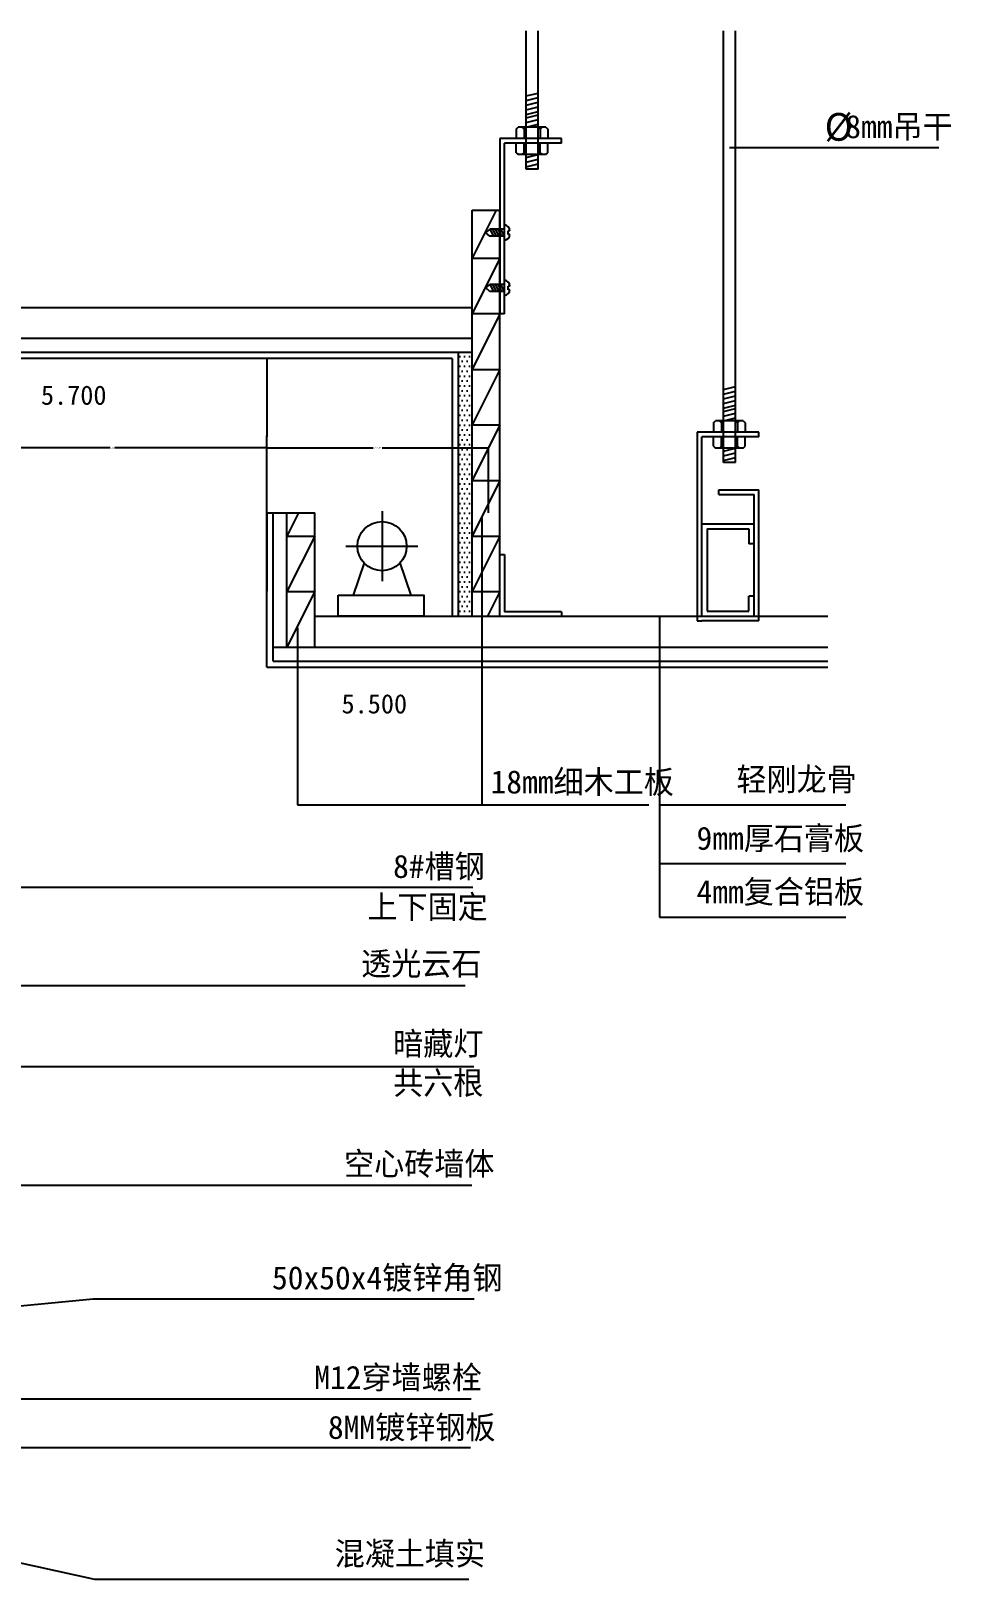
# Model space of a CAD drawing. Header units: metres. Extents: x 179535 to 180682, y 160703 to 163092.
# Drawn here: x 180086 to 180682, y 162088 to 163092 of the extents above; entities that cross this region are included whole.
import ezdxf

# ---------------------------------------------------------------- set-up
doc = ezdxf.new("R2010")
doc.units = ezdxf.units.M
for name, color, linetype in [('00', 251, 'Continuous'), ('10', 8, 'Continuous'), ('12', 1, 'Continuous'), ('20', 1, 'Continuous'), ('3', 2, 'Continuous'), ('5', 3, 'Continuous'), ('7', 7, 'Continuous'), ('HZ', 7, 'Continuous'), ('WINDOW', 3, 'Continuous'), ('立面细', 7, 'Continuous')]:
    doc.layers.add(name, color=color, linetype=linetype)
doc.dimstyles.get("Standard").update_dxf_attribs({"dimtxt": 2.5, "dimasz": 2.5, "dimexe": 1.25, "dimexo": 0.625, "dimtad": 1, "dimcen": 2.5, "dimazin": 3, "dimtfac": 1, "dimtmove": 0, "dimatfit": 3})

# ---------------------------------------------------------------- blocks, each defined once
blk = doc.blocks.new('A$C51C67223')
at = {"layer": '20'}
for p, q in [((57, 136.46), (57, 45.62)), ((10.19, 90.95), (103.58, 90.95)), ((33.83, 69.09), (19.6, 27.37)), ((80.16, 69.09), (94.4, 27.37))]:
    blk.add_line(p, q, dxfattribs=at)
blk.add_lwpolyline([(0, 27.37), (111.24, 27.37), (111.24, 0), (0, 0)], close=True, dxfattribs=at)
blk.add_circle((57, 90.95), 31.85, dxfattribs=at)
blk = doc.blocks.new('_CLOSEDFILLED')
at = {"color": 0, "linetype": 'BYBLOCK'}
blk.add_solid([(-1, 0.2), (0, 0), (-1, -0.2)], dxfattribs=at)
blk = doc.blocks.new('*D5')
for p, q in [((180238.85, 162779.28), (180238.85, 162821.37)), ((180239.1, 162821.37), (180307.63, 162821.37)), ((180313.63, 162821.37), (180382.16, 162821.37)), ((180382.41, 162779.28), (180382.41, 162821.37))]:
    blk.add_line(p, q)
at = {"layer": 'Defpoints'}
for p in [(180238.85, 162821.37), (180238.85, 162779.28), (180382.41, 162779.28)]:
    blk.add_point(p, dxfattribs=at)
at = {"layer": '7', "xscale": 0.25, "yscale": 0.25, "rotation": 180}
blk.add_blockref('_CLOSEDFILLED', (180238.85, 162821.37), dxfattribs=at)
at = {"layer": '7', "xscale": 0.25, "yscale": 0.25}
blk.add_blockref('_CLOSEDFILLED', (180382.41, 162821.37), dxfattribs=at)
at = {"layer": '7', "insert": (180310.63, 162821.37), "char_height": 1, "attachment_point": 5}
blk.add_mtext('143,56', dxfattribs=at)
blk = doc.blocks.new('*D6')
for p, q in [((180238.85, 162879.21), (180238.85, 162829.25)), ((180238.6, 162829.25), (180238.35, 162829.25)), ((180238.85, 162779.28), (180238.85, 162829.25)), ((180238.85, 162829.25), (180238.85, 162829.25)), ((180239.1, 162829.25), (180239.35, 162829.25))]:
    blk.add_line(p, q)
at = {"layer": 'Defpoints'}
for p in [(180238.85, 162879.21), (180238.85, 162829.25), (180238.85, 162779.28)]:
    blk.add_point(p, dxfattribs=at)
at = {"layer": '7', "xscale": 0.25, "yscale": 0.25}
blk.add_blockref('_CLOSEDFILLED', (180238.85, 162829.25), dxfattribs=at)
at = {"layer": '7', "xscale": 0.25, "yscale": 0.25, "rotation": 180}
blk.add_blockref('_CLOSEDFILLED', (180238.85, 162829.25), dxfattribs=at)
at = {"layer": '7', "insert": (180238.85, 162830.375), "char_height": 1, "attachment_point": 5}
blk.add_mtext('0', dxfattribs=at)
blk = doc.blocks.new('*D7')
for p, q in [((180238.85, 162779.28), (180238.85, 162729.28)), ((180238.6, 162729.28), (180238.35, 162729.28)), ((180238.85, 162679.28), (180238.85, 162729.28)), ((180238.85, 162729.28), (180238.85, 162729.28)), ((180239.1, 162729.28), (180239.35, 162729.28))]:
    blk.add_line(p, q)
at = {"layer": 'Defpoints'}
for p in [(180238.85, 162779.28), (180238.85, 162729.28), (180238.85, 162679.28)]:
    blk.add_point(p, dxfattribs=at)
at = {"layer": '7', "xscale": 0.25, "yscale": 0.25}
blk.add_blockref('_CLOSEDFILLED', (180238.85, 162729.28), dxfattribs=at)
at = {"layer": '7', "xscale": 0.25, "yscale": 0.25, "rotation": 180}
blk.add_blockref('_CLOSEDFILLED', (180238.85, 162729.28), dxfattribs=at)
at = {"layer": '7', "insert": (180238.85, 162730.405), "char_height": 1, "attachment_point": 5}
blk.add_mtext('0', dxfattribs=at)
blk = doc.blocks.new('*D8')
for p, q in [((180137.35, 162821.37), (180038.6, 162821.37)), ((180038.85, 162779.28), (180038.85, 162821.37)), ((180239.1, 162821.37), (180140.35, 162821.37)), ((180238.85, 162779.28), (180238.85, 162821.37))]:
    blk.add_line(p, q)
at = {"layer": 'Defpoints'}
for p in [(180238.85, 162821.37), (180038.85, 162779.28), (180238.85, 162779.28)]:
    blk.add_point(p, dxfattribs=at)
at = {"layer": '7', "xscale": 0.25, "yscale": 0.25}
blk.add_blockref('_CLOSEDFILLED', (180038.85, 162821.37), dxfattribs=at)
at = {"layer": '7', "xscale": 0.25, "yscale": 0.25, "rotation": 180}
blk.add_blockref('_CLOSEDFILLED', (180238.85, 162821.37), dxfattribs=at)
at = {"layer": '7', "insert": (180138.85, 162821.37), "char_height": 1, "attachment_point": 5}
blk.add_mtext('200', dxfattribs=at)

msp = doc.modelspace()

# ---------------------------------------------------------------- hatches: boundary and pattern name
at = {"layer": '00'}
h = msp.add_hatch(dxfattribs=at)
h.set_pattern_fill('DOTS', scale=2)
h.paths.add_polyline_path([(180371.85, 162740.28), (180362.85, 162740.28), (180362.85, 162712.28), (180371.85, 162712.28)])
at = {"layer": '10'}
h = msp.add_hatch(dxfattribs=at)
h.set_pattern_fill('DOTS', scale=2)
h.paths.add_polyline_path([(180371.85, 162883.28), (180362.85, 162883.28), (180362.85, 162740.28), (180371.85, 162740.28)])

# ---------------------------------------------------------------- linework, layer by layer
for p, q in [((180387.4, 162975.38, -5.67), (180371.85, 162944.28, -5.67)), ((180371.85, 162944.28, -5.67), (180389.85, 162944.28, -5.67)), ((180389.85, 162944.28, -5.67), (180371.85, 162908.28, -5.67)), ((180389.85, 162908.28, -5.67), (180371.85, 162872.28, -5.67)), ((180389.85, 162908.28, -5.67), (180371.85, 162908.28, -5.67)), ((180371.85, 162872.28, -5.67), (180389.85, 162872.28, -5.67)), ((180389.85, 162872.28, -5.67), (180371.85, 162836.28, -5.67)), ((180371.85, 162836.28, -5.67), (180389.85, 162836.28, -5.67)), ((180389.85, 162836.28, -5.67), (180371.85, 162800.28, -5.67)), ((180371.85, 162800.28, -5.67), (180389.85, 162800.28, -5.67)), ((180389.85, 162800.28, -5.67), (180371.85, 162764.28, -5.67)), ((180259.35, 162779.28, -5.67), (180251.85, 162764.28, -5.67)), ((180269.85, 162764.28, -5.67), (180251.85, 162728.28, -5.67)), ((180251.85, 162764.28, -5.67), (180269.85, 162764.28, -5.67)), ((180371.85, 162764.28, -5.67), (180389.85, 162764.28, -5.67)), ((180389.85, 162764.28, -5.67), (180371.85, 162728.28, -5.67)), ((180251.85, 162728.28, -5.67), (180269.85, 162728.28, -5.67)), ((180269.85, 162728.28, -5.67), (180251.85, 162692.28, -5.67)), ((180371.85, 162728.28, -5.67), (180389.85, 162728.28, -5.67)), ((180389.85, 162728.28, -5.67), (180381.85, 162712.28, -5.67))]:
    msp.add_line(p, q, dxfattribs=at)
at = {"layer": '12'}
for p, q in [((180406.95, 163002.08, -5.67), (180406.95, 163091.55, -5.67)), ((180414.7, 163002.08, -5.67), (180414.7, 163091.55, -5.67)), ((180534.82, 162811.84, -5.67), (180534.82, 163091.55, -5.67)), ((180542.57, 162811.84, -5.67), (180542.57, 163091.55, -5.67)), ((180406.95, 163049.43, -5.67), (180414.7, 163051.34, -5.67)), ((180406.95, 163046.43, -5.67), (180414.7, 163048.34, -5.67)), ((180406.95, 163043.44, -5.67), (180414.7, 163045.35, -5.67)), ((180406.95, 163040.45, -5.67), (180414.7, 163042.35, -5.67)), ((180406.95, 163037.45, -5.67), (180414.7, 163039.36, -5.67)), ((180406.95, 163035.21, -5.67), (180414.7, 163037.12, -5.67)), ((180400.45, 163027.95, -5.67), (180401.72, 163029.23, -5.67)), ((180400.45, 163027.95, -5.67), (180400.45, 163021.84, -5.67)), ((180419.62, 163029.23, -5.67), (180401.72, 163029.23, -5.67)), ((180404.41, 163029.23, -5.67), (180405.68, 163027.95, -5.67)), ((180405.68, 163027.95, -5.67), (180405.68, 163021.84, -5.67)), ((180405.71, 163027.95, -5.67), (180406.98, 163029.23, -5.67)), ((180406.95, 163032.22, -5.67), (180414.7, 163034.13, -5.67)), ((180406.95, 163029.23, -5.67), (180414.7, 163031.13, -5.67)), ((180414.64, 163029.23, -5.67), (180415.92, 163027.95, -5.67)), ((180415.92, 163027.95, -5.67), (180415.92, 163021.84, -5.67)), ((180415.94, 163027.95, -5.67), (180417.22, 163029.23, -5.67)), ((180419.62, 163029.23, -5.67), (180420.89, 163027.95, -5.67)), ((180420.89, 163027.95, -5.67), (180420.89, 163021.84, -5.67)), ((180429.85, 163021.84, -5.67), (180389.85, 163021.84, -5.67)), ((180389.85, 163021.84, -5.67), (180389.85, 162908.28, -5.67)), ((180392.85, 162908.28, -5.67), (180392.85, 163018.84, -5.67)), ((180429.85, 163018.84, -5.67), (180392.85, 163018.84, -5.67)), ((180400.45, 163012.68, -5.67), (180400.45, 163018.84, -5.67)), ((180405.68, 163012.68, -5.67), (180405.68, 163018.84, -5.67)), ((180415.92, 163012.68, -5.67), (180415.92, 163018.84, -5.67)), ((180420.89, 163012.68, -5.67), (180420.89, 163018.84, -5.67)), ((180429.85, 163018.84, -5.67), (180429.85, 163021.84, -5.67)), ((180400.45, 163012.68, -5.67), (180401.72, 163011.41, -5.67)), ((180419.62, 163011.41, -5.67), (180401.72, 163011.41, -5.67)), ((180404.41, 163011.41, -5.67), (180405.68, 163012.68, -5.67)), ((180405.71, 163012.68, -5.67), (180406.98, 163011.41, -5.67)), ((180406.95, 163009.55, -5.67), (180414.7, 163011.46, -5.67)), ((180406.95, 163002.08, -5.67), (180406.95, 163011.43, -5.67)), ((180406.95, 163006.56, -5.67), (180414.7, 163008.47, -5.67)), ((180414.64, 163011.41, -5.67), (180415.92, 163012.68, -5.67)), ((180414.7, 163002.08, -5.67), (180414.7, 163011.46, -5.67)), ((180415.94, 163012.68, -5.67), (180417.22, 163011.41, -5.67)), ((180419.62, 163011.41, -5.67), (180420.89, 163012.68, -5.67)), ((180406.95, 163003.57, -5.67), (180414.7, 163005.47, -5.67)), ((180414.7, 163002.08, -5.67), (180406.95, 163002.08, -5.67)), ((180371.85, 162712.28, -5.67), (180371.85, 162975.38, -5.67)), ((180371.85, 162975.38, -5.67), (180389.85, 162975.38, -5.67)), ((180389.85, 162712.28, -5.67), (180389.85, 162975.38, -5.67)), ((180007.37, 162912.28, -6.92), (180371.85, 162912.28, -5.67)), ((180392.85, 162908.28, -5.67), (180389.85, 162908.28, -5.67)), ((180371.85, 162892.28, -5.67), (180007.37, 162892.28, -6.92)), ((180389.85, 162779.61, -5.67), (180389.85, 162893.16, -5.67)), ((180534.82, 162859.18, -5.67), (180542.57, 162861.09, -5.67)), ((180534.82, 162856.19, -5.67), (180542.57, 162858.1, -5.67)), ((180534.82, 162853.2, -5.67), (180542.57, 162855.1, -5.67)), ((180534.82, 162850.2, -5.67), (180542.57, 162852.11, -5.67)), ((180534.82, 162847.21, -5.67), (180542.57, 162849.12, -5.67)), ((180534.82, 162844.97, -5.67), (180542.57, 162846.88, -5.67)), ((180528.32, 162837.71, -5.67), (180529.59, 162838.98, -5.67)), ((180528.32, 162837.71, -5.67), (180528.32, 162831.59, -5.67)), ((180547.49, 162838.98, -5.67), (180529.59, 162838.98, -5.67)), ((180532.28, 162838.98, -5.67), (180533.55, 162837.71, -5.67)), ((180533.55, 162837.71, -5.67), (180533.55, 162831.59, -5.67)), ((180533.58, 162837.71, -5.67), (180534.85, 162838.98, -5.67)), ((180534.82, 162841.98, -5.67), (180542.57, 162843.88, -5.67)), ((180534.82, 162838.98, -5.67), (180542.57, 162840.89, -5.67)), ((180542.51, 162838.98, -5.67), (180543.79, 162837.71, -5.67)), ((180543.79, 162837.71, -5.67), (180543.79, 162831.59, -5.67)), ((180543.81, 162837.71, -5.67), (180545.09, 162838.98, -5.67)), ((180547.49, 162838.98, -5.67), (180548.76, 162837.71, -5.67)), ((180548.76, 162837.71, -5.67), (180548.76, 162831.59, -5.67)), ((180557.72, 162831.59, -5.67), (180517.72, 162831.59, -5.67)), ((180517.72, 162831.59, -5.67), (180517.72, 162709.28, -5.67)), ((180520.72, 162712.28, -5.67), (180520.72, 162828.59, -5.67)), ((180557.72, 162828.59, -5.67), (180520.72, 162828.59, -5.67)), ((180528.32, 162822.44, -5.67), (180528.32, 162828.59, -5.67)), ((180533.55, 162822.44, -5.67), (180533.55, 162828.59, -5.67)), ((180543.79, 162822.44, -5.67), (180543.79, 162828.59, -5.67)), ((180548.76, 162822.44, -5.67), (180548.76, 162828.59, -5.67)), ((180557.72, 162828.59, -5.67), (180557.72, 162831.59, -5.67)), ((180528.32, 162822.44, -5.67), (180529.59, 162821.16, -5.67)), ((180547.49, 162821.16, -5.67), (180529.59, 162821.16, -5.67)), ((180532.28, 162821.16, -5.67), (180533.55, 162822.44, -5.67)), ((180533.58, 162822.44, -5.67), (180534.85, 162821.16, -5.67)), ((180534.82, 162819.31, -5.67), (180542.57, 162821.22, -5.67)), ((180534.82, 162811.84, -5.67), (180534.82, 162821.19, -5.67)), ((180534.82, 162816.32, -5.67), (180542.57, 162818.22, -5.67)), ((180534.82, 162813.32, -5.67), (180542.57, 162815.23, -5.67)), ((180542.51, 162821.16, -5.67), (180543.79, 162822.44, -5.67)), ((180542.57, 162811.84, -5.67), (180542.57, 162821.22, -5.67)), ((180543.81, 162822.44, -5.67), (180545.09, 162821.16, -5.67)), ((180547.49, 162821.16, -5.67), (180548.76, 162822.44, -5.67)), ((180542.57, 162811.84, -5.67), (180534.82, 162811.84, -5.67)), ((180531.76, 162794.26, -5.67), (180557.72, 162794.26, -5.67)), ((180531.76, 162791.26, -5.67), (180531.76, 162794.26, -5.67)), ((180531.76, 162791.26, -5.67), (180554.72, 162791.26, -5.67)), ((180554.72, 162712.28, -5.67), (180554.72, 162791.26, -5.67)), ((180557.72, 162709.28, -5.67), (180557.72, 162794.26, -5.67)), ((180251.85, 162692.28, -5.67), (180251.85, 162779.28, -5.67)), ((180269.85, 162692.28, -5.67), (180269.85, 162779.28, -5.67)), ((180520.72, 162712.28, -5.67), (180520.72, 162772.29, -5.67)), ((180520.72, 162772.29, -5.67), (180554.72, 162772.29, -5.67)), ((180524.12, 162768.89, -5.67), (180551.32, 162768.89, -5.67)), ((180524.12, 162768.89, -5.67), (180524.12, 162715.68, -5.67)), ((180551.32, 162768.89, -5.67), (180551.32, 162759.27, -5.67)), ((180554.72, 162759.27, -5.67), (180551.32, 162759.27, -5.67)), ((180389.85, 162752.28, -5.67), (180392.85, 162752.28, -5.67)), ((180392.85, 162752.28, -5.67), (180392.85, 162715.28, -5.67)), ((180551.32, 162715.68, -5.67), (180551.32, 162725.3, -5.67)), ((180554.72, 162725.3, -5.67), (180551.32, 162725.3, -5.67)), ((180554.72, 162712.28, -5.67), (180554.72, 162725.3, -5.67)), ((180429.85, 162715.28, -5.67), (180392.85, 162715.28, -5.67)), ((180429.85, 162715.28, -5.67), (180429.85, 162712.28, -5.67)), ((180524.12, 162715.68, -5.67), (180551.32, 162715.68, -5.67)), ((180269.85, 162712.28, -5.67), (180602.35, 162712.28, -5.67)), ((180517.72, 162709.28, -5.67), (180520.72, 162709.28, -5.67)), ((180520.72, 162712.28, -5.67), (180552.83, 162712.28, -5.67)), ((180520.72, 162712.28, -5.67), (180554.72, 162712.28, -5.67)), ((180557.72, 162709.28, -5.67), (180520.72, 162709.28, -5.67)), ((180242.85, 162692.28, -5.67), (180602.35, 162692.28, -5.67))]:
    msp.add_line(p, q, dxfattribs=at)
at = {"layer": '3'}
for p, q in [((180358.85, 162879.28, -5.67), (180025.4, 162879.28, -7)), ((180358.85, 162879.28, -5.67), (180358.85, 162712.28, -5.67)), ((180238.85, 162679.28, -5.67), (180238.85, 162779.28, -5.67)), ((180238.85, 162779.28, -5.67), (180269.85, 162779.28, -5.67)), ((180238.85, 162679.28, -5.67), (180602.35, 162679.28, -5.67))]:
    msp.add_line(p, q, dxfattribs=at)
at = {"layer": '5'}
for p, q in [((180371.85, 162883.28, -5.67), (180025.41, 162883.28, -6.99)), ((180362.85, 162883.28, -5.67), (180362.85, 162712.28, -5.67)), ((180242.85, 162683.28, -5.67), (180242.85, 162779.28, -5.67)), ((180242.85, 162683.28, -5.67), (180602.35, 162683.28, -5.67))]:
    msp.add_line(p, q, dxfattribs=at)
at = {"layer": 'HZ'}
for p, q in [((180380.82, 162960.85, -5.67), (180383.26, 162963.1, -5.67)), ((180383.26, 162958.6, -5.67), (180380.82, 162960.85, -5.67)), ((180392.85, 162963.1, -5.67), (180383.26, 162963.1, -5.67)), ((180392.85, 162958.6, -5.67), (180383.26, 162958.6, -5.67)), ((180386.02, 162958.6, -5.67), (180383.57, 162963.1, -5.67)), ((180387.73, 162958.6, -5.67), (180385.28, 162963.1, -5.67)), ((180389.44, 162958.6, -5.67), (180386.99, 162963.1, -5.67)), ((180391.14, 162958.6, -5.67), (180388.7, 162963.1, -5.67)), ((180392.85, 162958.6, -5.67), (180390.4, 162963.1, -5.67)), ((180395.19, 162959.7, -5.67), (180395.19, 162962, -5.67)), ((180396.28, 162962, -5.67), (180395.19, 162962, -5.67)), ((180396.31, 162959.7, -5.67), (180395.19, 162959.7, -5.67)), ((180380.82, 162925.06, -5.67), (180383.26, 162927.31, -5.67)), ((180392.85, 162927.31, -5.67), (180383.26, 162927.31, -5.67)), ((180386.02, 162922.81, -5.67), (180383.57, 162927.31, -5.67)), ((180387.73, 162922.81, -5.67), (180385.28, 162927.31, -5.67)), ((180389.44, 162922.81, -5.67), (180386.99, 162927.31, -5.67)), ((180391.14, 162922.81, -5.67), (180388.7, 162927.31, -5.67)), ((180392.85, 162922.81, -5.67), (180390.4, 162927.31, -5.67)), ((180395.19, 162923.91, -5.67), (180395.19, 162926.21, -5.67)), ((180396.28, 162926.21, -5.67), (180395.19, 162926.21, -5.67)), ((180383.26, 162922.81, -5.67), (180380.82, 162925.06, -5.67)), ((180392.85, 162922.81, -5.67), (180383.26, 162922.81, -5.67)), ((180396.31, 162923.91, -5.67), (180395.19, 162923.91, -5.67))]:
    msp.add_line(p, q, dxfattribs=at)
for centre, radius, start, end in [((180392.2, 162961.85, -5.67), 4.11, 2.11, 80.87), ((180392.31, 162959.86, -5.67), 4, 277.74, 357.66), ((180392.2, 162926.06, -5.67), 4.11, 2.11, 80.87), ((180392.31, 162924.07, -5.67), 4, 277.74, 357.66)]:
    msp.add_arc(centre, radius, start, end, dxfattribs=at)

# ---------------------------------------------------------------- block references
at = {"layer": 'WINDOW', "xscale": 0.5, "yscale": 0.5, "zscale": 0.5}
msp.add_blockref('A$C51C67223', (180284.98, 162712.28, -5.67), dxfattribs=at)

# ---------------------------------------------------------------- texts
at = {"layer": '7'}
for s, height, p in [('5.700', 12.5, (180092.38, 162849.35, -5.67)), ('5.500', 12.5, (180287.21, 162649.35, -5.67)), ('8#槽钢', 15, (180320.65, 162542.76, -5.67)), ('上下固定', 15, (180303.97, 162516.57, -5.67)), ('透光云石', 15, (180299.93, 162479.76, -5.67)), ('暗藏灯', 15, (180320.65, 162427.92, -5.67)), ('共六根', 15, (180320.65, 162402.48, -5.67)), ('空心砖墙体', 15, (180288.88, 162350.11, -5.67)), ('50x50x4镀锌角钢', 15, (180242.18, 162276.21, -5.67)), ('M12穿墙螺栓', 15, (180269.56, 162211.69, -5.67)), ('8MM镀锌钢板', 15, (180278.41, 162179.32, -5.67)), ('混凝土填实', 15, (180282.76, 162097.46, -5.67))]:
    msp.add_text(s, height=height, dxfattribs=at).set_placement(p)
at = {"layer": '立面细'}
for s, height, p in [('%%c', 18, (180600.31, 163020.42, -5.67)), ('8mm吊干 ', 15, (180613.71, 163022.11, -5.67)), ('18mm细木工板', 15, (180383.82, 162597.51, -5.67)), ('轻刚龙骨', 15, (180543.17, 162599.2, -5.67)), ('9mm厚石膏板', 15, (180517.32, 162561, -5.67)), ('4mm复合铝板', 15, (180517.32, 162526.34, -5.67))]:
    msp.add_text(s, height=height, dxfattribs=at).set_placement(p)

# ---------------------------------------------------------------- dimensions: what is measured, and where the dimension line sits
at = {"layer": '7'}
for base, p2, picture, middle in [((180238.85, 162829.25), (180238.85, 162879.21, -5.67), '*D6', (180238.85, 162830.375)), ((180238.85, 162821.37), (180038.85, 162779.28, -5.67), '*D8', (180138.85, 162821.37)), ((180238.85, 162821.37), (180382.41, 162779.28, -5.67), '*D5', (180310.63, 162821.37)), ((180238.85, 162729.28), (180238.85, 162679.28, -5.67), '*D7', (180238.85, 162730.405))]:
    dim = msp.add_linear_dim(base=base, p1=(180238.85, 162779.28, -5.67), p2=p2, dimstyle='Standard', dxfattribs=at)
    dim.commit()
    dim.dimension.update_dxf_attribs({"geometry": picture, "text_midpoint": middle})

# ---------------------------------------------------------------- leaders
for points in [[(180538.79, 163016, -5.67), (180572.27, 163016, -5.67), (180674.39, 163016, -5.67)], [(180378.27, 162776.11, -5.67), (180378.27, 162590.19, -5.67), (180486.37, 162590.19, -5.67)], [(180258.63, 162704.77, -5.67), (180258.63, 162590.19, -5.67), (180387.34, 162590.19, -5.67)], [(180493.32, 162712.28, -5.67), (180493.32, 162590.19, -5.67), (180614.12, 162590.19, -5.67)], [(180493.32, 162688.19, -5.67), (180493.32, 162552.07, -5.67), (180614.12, 162552.07, -5.67)], [(180493.32, 162678.53, -5.67), (180493.32, 162517.33, -5.67), (180614.12, 162517.33, -5.67)], [(179675.4, 162536.81, -5.67), (180372.23, 162536.81, -5.67)], [(180041.98, 162473.09, -5.67), (180367.43, 162473.09, -5.67)], [(179734.37, 162420.65, -5.67), (180372.98, 162420.65, -5.67)], [(179614.31, 162343.61, -5.67), (180371.76, 162343.61, -5.67)], [(179669.62, 162226.91, -5.67), (180126.35, 162270, -5.67), (180373.27, 162270, -5.67)], [(179635.7, 162205.17, -5.67), (180371.3, 162205.17, -5.67)], [(179614.99, 162200.12, -5.67), (180127.17, 162088.5, -5.67), (180369.84, 162088.5, -5.67)], [(179647.1, 162173.76, -5.67), (180370.86, 162173.76, -5.67)]]:
    msp.add_leader(points, dimstyle='Standard', dxfattribs=at)

doc.saveas('drawing.dxf')
